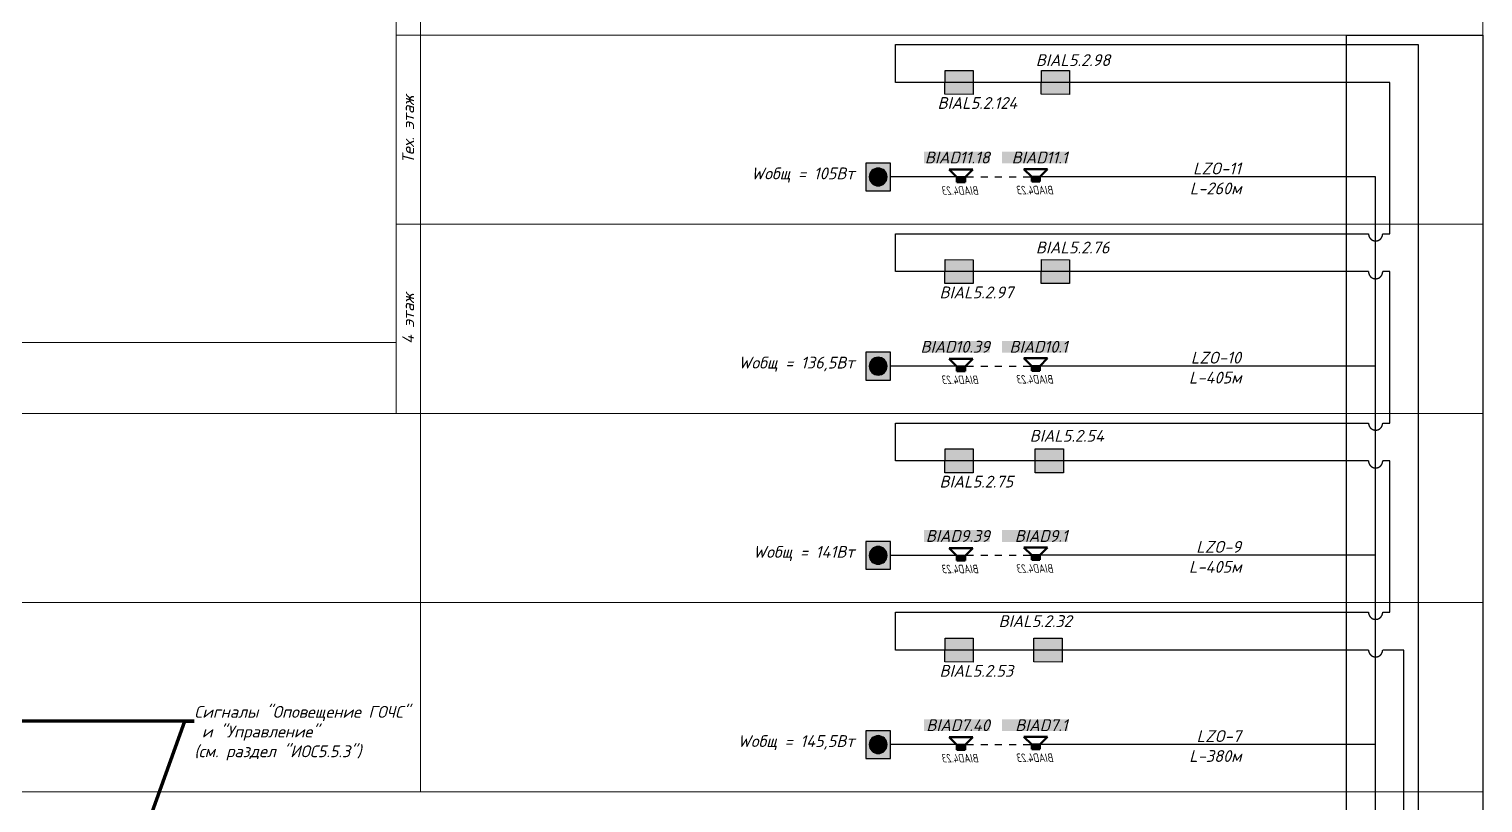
# Model space of a CAD drawing. Extents: x -152830 to 1281226, y -304852 to -2349.
# Drawn here: x 40761 to 71489, y -85872 to -69513 of the extents above; entities that cross this region are included whole.
import ezdxf
from ezdxf import colors
from ezdxf.entities.mleader import LeaderData, LeaderLine
from ezdxf.enums import TextEntityAlignment as Align
from ezdxf.math import Vec2, Vec3

# ---------------------------------------------------------------- set-up
doc = ezdxf.new("R2010")
doc.units = 0
doc.header["$LTSCALE"] = 100
doc.linetypes.add('ACAD_ISO02W100', pattern=[15, 12, -3])
doc.linetypes.add('CONTI', pattern=[0])
doc.layers.get('Defpoints').update_dxf_attribs({"color": 42})
for name, color, linetype, lineweight in [('00-Штамп', 7, 'Continuous', 0), ('_13_СОУЭ_линии', 5, 'Continuous', 70), ('_СОУЭ Оповещение_речевое', 7, 'Continuous', 30), ('cc_ПС', 6, 'пс  -V-V-V-V-V-V-V-', 30), ('RC-Линии_связи-Интерфейсные_EthernetPoE', 1, 'Continuous', 30), ('НО Оповещатели Речь', 5, 'Continuous', 50), ('СС_Схема', 7, 'Continuous', 30)]:
    doc.layers.add(name, color=color, linetype=linetype, lineweight=lineweight)
for name, color, linetype in [('_1', 7, 'Continuous'), ('_СОУЭ Оповещение_световое', 1, 'Continuous'), ('_СОУЭ_Аннотации', 7, 'Continuous')]:
    doc.layers.add(name, color=color, linetype=linetype)
doc.styles.add('ISOCPEUR', font='isocpeui.ttf', dxfattribs={"height": 250})
doc.styles.add('OlympDesign', font='isocpeui.ttf', dxfattribs={"height": 250})
doc.styles.get("Standard").update_dxf_attribs({"font": 'arial.ttf'})
doc.linetypes.add('Открыто в трубе', pattern='A,2,[1,BDG_GOST,S=1,R=0,X=0,Y=0],-4', length=6)
doc.linetypes.add('пс  -V-V-V-V-V-V-V-', pattern='A,20,-0.2,["V",Standard,S=3,R=0,X=1,Y=-1.5],-5', length=25.2)

# ---------------------------------------------------------------- blocks, each defined once
blk = doc.blocks.new('SFT-2300-М')
at = {"true_color": 0xffffff}
h = blk.add_hatch(color=7, dxfattribs=at)
h.dxf.hatch_style = 1
h.paths.add_polyline_path([(250, 292), (-274, 292), (-274, -295), (250, -295)])
at = {"layer": '_1', "lineweight": 30}
h = blk.add_hatch(color=5, dxfattribs=at)
h.dxf.hatch_style = 1
h.paths.add_polyline_path([(177, -2, 1), (-202, -2, 1)])
at = {"color": 5, "lineweight": 30}
blk.add_lwpolyline([(-274, 292), (250, 292), (250, -295), (-274, -295)], close=True, dxfattribs=at)
blk.add_circle((-12, -2), 189, dxfattribs=at)
blk = doc.blocks.new('*U104')
at = {"color": 5}
blk.add_wipeout([(-348, 366), (348, 366), (121, 140), (121, 0), (-121, 0), (-121, 140)], dxfattribs=at).dxf.layer = 'НО Оповещатели Речь'
at = {"layer": 'НО Оповещатели Речь'}
h = blk.add_hatch(color=5, dxfattribs=at)
h.dxf.hatch_style = 1
h.set_gradient(color1=(0, 0, 255), color2=(0, 0, 255), tint=1)
h.paths.add_polyline_path([(-121, 0), (121, 0), (121, 140), (-121, 140)])
at = {"layer": 'НО Оповещатели Речь', "color": 5}
for p, q in [((-121, 140), (-348, 366)), ((-348, 366), (348, 366)), ((121, 140), (-121, 140)), ((-121, 140), (-121, 0)), ((-121, 0), (121, 0)), ((121, 140), (348, 366)), ((121, 0), (121, 140))]:
    blk.add_line(p, q, dxfattribs=at)
at = {"layer": 'Defpoints', "lineweight": 50, "ltscale": 100, "style": 'OlympDesign', "width": 0.8}
blk.add_text('BIAD4.23', height=250, dxfattribs=at).set_placement((0, -250), align=Align.MIDDLE_CENTER)
blk = doc.blocks.new('*U260')
at = {"linetype": 'Continuous', "lineweight": 20, "true_color": 0xffffff}
h = blk.add_hatch(color=7, dxfattribs=at)
h.dxf.hatch_style = 1
h.paths.add_polyline_path([(196, -973), (201, 39), (-994, 43), (-998, -968)])
at = {"color": 1, "linetype": 'Continuous', "lineweight": 30}
blk.add_lwpolyline([(-994, 43), (201, 39), (196, -973), (-998, -968)], close=True, dxfattribs=at)
blk.add_lwpolyline([(-889, -440, 0, 244, 0), (-401, -442, 0, 0, 0), (125, -444, 0, 0, 0)], format="xyseb", dxfattribs=at)
at = {"style": 'OlympDesign'}
blk.add_attdef('НУМЕРАЦИЯ', (-2487, 508), '', height=500, dxfattribs=at)
at = {"color": 6, "lineweight": 20, "style": 'OlympDesign', "flags": 1}
for tag, p in [('ПОМЕЩЕНИЕ', (1643, -44)), ('ИД', (2549, -401))]:
    blk.add_attdef(tag, p, '', height=250, dxfattribs=at)
at = {"color": 2, "linetype": 'Continuous', "lineweight": 30, "style": 'OlympDesign', "width": 0.8, "flags": 1}
blk.add_attdef('ID', (2008, -419), '', height=250, rotation=359.76857, dxfattribs=at)
blk = doc.blocks.new('*U156')
at = {"linetype": 'Continuous', "lineweight": 20, "true_color": 0xffffff}
h = blk.add_hatch(color=7, dxfattribs=at)
h.dxf.hatch_style = 1
h.paths.add_polyline_path([(196, -973), (201, 39), (-994, 43), (-998, -968)])
at = {"color": 1, "linetype": 'Continuous', "lineweight": 30}
blk.add_lwpolyline([(-994, 43), (201, 39), (196, -973), (-998, -968)], close=True, dxfattribs=at)
blk.add_lwpolyline([(-889, -440, 0, 244, 0), (-401, -442, 0, 0, 0), (125, -444, 0, 0, 0)], format="xyseb", dxfattribs=at)
at = {"color": 6, "lineweight": 20, "style": 'OlympDesign', "flags": 1}
for tag, p in [('ПОМЕЩЕНИЕ', (1643, -44)), ('ИД', (2549, -401))]:
    blk.add_attdef(tag, p, '', height=250, dxfattribs=at)
at = {"color": 2, "linetype": 'Continuous', "lineweight": 30, "style": 'OlympDesign', "width": 0.8, "flags": 1}
blk.add_attdef('ID', (2008, -419), '', height=250, rotation=359.76857, dxfattribs=at)
at = {"style": 'OlympDesign'}
blk.add_attdef('НУМЕРАЦИЯ', (-1228, -1595), '', height=500, dxfattribs=at)
blk = doc.blocks.new('*U261')
at = {"linetype": 'Continuous', "lineweight": 20, "true_color": 0xffffff}
h = blk.add_hatch(color=7, dxfattribs=at)
h.dxf.hatch_style = 1
h.paths.add_polyline_path([(196, -973), (201, 39), (-994, 43), (-998, -968)])
at = {"color": 1, "linetype": 'Continuous', "lineweight": 30}
blk.add_lwpolyline([(-994, 43), (201, 39), (196, -973), (-998, -968)], close=True, dxfattribs=at)
blk.add_lwpolyline([(-889, -440, 0, 244, 0), (-401, -442, 0, 0, 0), (125, -444, 0, 0, 0)], format="xyseb", dxfattribs=at)
at = {"style": 'OlympDesign'}
blk.add_attdef('НУМЕРАЦИЯ', (-1228, 344), '', height=500, dxfattribs=at)
at = {"color": 6, "lineweight": 20, "style": 'OlympDesign', "flags": 1}
for tag, p in [('ПОМЕЩЕНИЕ', (1643, -44)), ('ИД', (2549, -401))]:
    blk.add_attdef(tag, p, '', height=250, dxfattribs=at)
at = {"color": 2, "linetype": 'Continuous', "lineweight": 30, "style": 'OlympDesign', "width": 0.8, "flags": 1}
blk.add_attdef('ID', (2008, -419), '', height=250, rotation=359.76857, dxfattribs=at)
blk = doc.blocks.new('*U262')
at = {"linetype": 'Continuous', "lineweight": 20, "true_color": 0xffffff}
h = blk.add_hatch(color=7, dxfattribs=at)
h.dxf.hatch_style = 1
h.paths.add_polyline_path([(196, -973), (201, 39), (-994, 43), (-998, -968)])
at = {"color": 1, "linetype": 'Continuous', "lineweight": 30}
blk.add_lwpolyline([(-994, 43), (201, 39), (196, -973), (-998, -968)], close=True, dxfattribs=at)
blk.add_lwpolyline([(-889, -440, 0, 244, 0), (-401, -442, 0, 0, 0), (125, -444, 0, 0, 0)], format="xyseb", dxfattribs=at)
at = {"style": 'OlympDesign'}
blk.add_attdef('НУМЕРАЦИЯ', (-1228, 303), '', height=500, dxfattribs=at)
at = {"color": 6, "lineweight": 20, "style": 'OlympDesign', "flags": 1}
for tag, p in [('ПОМЕЩЕНИЕ', (1643, -44)), ('ИД', (2549, -401))]:
    blk.add_attdef(tag, p, '', height=250, dxfattribs=at)
at = {"color": 2, "linetype": 'Continuous', "lineweight": 30, "style": 'OlympDesign', "width": 0.8, "flags": 1}
blk.add_attdef('ID', (2008, -419), '', height=250, rotation=359.76857, dxfattribs=at)
blk = doc.blocks.new('*U154')
at = {"linetype": 'Continuous', "lineweight": 20, "true_color": 0xffffff}
h = blk.add_hatch(color=7, dxfattribs=at)
h.dxf.hatch_style = 1
h.paths.add_polyline_path([(196, -973), (201, 39), (-994, 43), (-998, -968)])
at = {"color": 1, "linetype": 'Continuous', "lineweight": 30}
blk.add_lwpolyline([(-994, 43), (201, 39), (196, -973), (-998, -968)], close=True, dxfattribs=at)
blk.add_lwpolyline([(-889, -440, 0, 244, 0), (-401, -442, 0, 0, 0), (125, -444, 0, 0, 0)], format="xyseb", dxfattribs=at)
at = {"style": 'OlympDesign'}
blk.add_attdef('НУМЕРАЦИЯ', (-1228, 227), '', height=500, dxfattribs=at)
at = {"color": 6, "lineweight": 20, "style": 'OlympDesign', "flags": 1}
for tag, p in [('ПОМЕЩЕНИЕ', (1643, -44)), ('ИД', (2549, -401))]:
    blk.add_attdef(tag, p, '', height=250, dxfattribs=at)
at = {"color": 2, "linetype": 'Continuous', "lineweight": 30, "style": 'OlympDesign', "width": 0.8, "flags": 1}
blk.add_attdef('ID', (2008, -419), '', height=250, rotation=359.76857, dxfattribs=at)
blk = doc.blocks.new('*U173')
at = {"linetype": 'Continuous', "lineweight": 20, "true_color": 0xffffff}
h = blk.add_hatch(color=7, dxfattribs=at)
h.dxf.hatch_style = 1
h.paths.add_polyline_path([(196, -973), (201, 39), (-994, 43), (-998, -968)])
at = {"color": 1, "linetype": 'Continuous', "lineweight": 30}
blk.add_lwpolyline([(-994, 43), (201, 39), (196, -973), (-998, -968)], close=True, dxfattribs=at)
blk.add_lwpolyline([(-889, -440, 0, 244, 0), (-401, -442, 0, 0, 0), (125, -444, 0, 0, 0)], format="xyseb", dxfattribs=at)
at = {"color": 6, "lineweight": 20, "style": 'OlympDesign', "flags": 1}
for tag, p in [('ПОМЕЩЕНИЕ', (1643, -44)), ('ИД', (2549, -401))]:
    blk.add_attdef(tag, p, '', height=250, dxfattribs=at)
at = {"color": 2, "linetype": 'Continuous', "lineweight": 30, "style": 'OlympDesign', "width": 0.8, "flags": 1}
blk.add_attdef('ID', (2008, -419), '', height=250, rotation=359.76857, dxfattribs=at)
at = {"style": 'OlympDesign'}
blk.add_attdef('НУМЕРАЦИЯ', (-1312, -1586), '', height=500, dxfattribs=at)

msp = doc.modelspace()

# ---------------------------------------------------------------- linework, layer by layer
at = {"color": 5, "lineweight": 30}
for points in [[(61323.846098, -72643.232684), (61173.846098, -72643.232684)], [(61323.846098, -76643.232684), (61173.846098, -76643.232684)], [(61323.846098, -80643.232684), (61173.846098, -80643.232684)], [(61323.846098, -84643.232684), (61173.846098, -84643.232684)]]:
    msp.add_lwpolyline(points, dxfattribs=at)
at = {"layer": 'cc_ПС', "color": 1, "linetype": 'ACAD_ISO02W100', "lineweight": 30, "ltscale": 30}
msp.add_lwpolyline([(69820.556594, -100641.175934), (69820.556594, -82641.175934), (69370.469691, -82641.175934, -0.9665251645), (69070.643497, -82641.175934), (59075.943412, -82641.175934), (59075.943412, -81841.175934), (69070.556594, -81841.175934, 1), (69370.556594, -81841.175934), (69520.556594, -81841.175934), (69520.556594, -78641.175934), (69370.556594, -78641.175934, -1), (69070.556594, -78641.175934), (59075.943412, -78641.175934), (59075.943412, -77841.175934), (69070.556594, -77841.175934, 1), (69370.556594, -77841.175934), (69520.556594, -77841.175934), (69520.556594, -74641.175934), (69370.556594, -74641.175934, -1), (69070.556594, -74641.175934), (59075.943412, -74641.175934), (59075.943412, -73841.175934), (69070.556594, -73841.175934, 1), (69370.556594, -73841.175934), (69520.556594, -73841.175934), (69520.556594, -70641.175934), (59075.943412, -70641.175934), (59075.943412, -69841.175934), (70120.556594, -69841.175934), (70120.556594, -88119.058225)], format="xyb", dxfattribs=at)
at = {"layer": 'RC-Линии_связи-Интерфейсные_EthernetPoE', "color": 7, "lineweight": 0, "ltscale": 100}
for points in [[(48517.316971, -68138.76439), (71488.753797, -68138.76439), (71488.753797, -69638.76439), (48517.316971, -69638.76439)], [(49031.738749, -68138.76439), (49031.738749, -69638.76439), (48517.316971, -69638.76439), (48517.316971, -68138.76439)], [(49031.738749, -69638.76439), (49031.738749, -73638.76439), (48517.316971, -73638.76439), (48517.316971, -69638.76439)], [(49031.738749, -73638.76439), (49031.738749, -77638.76439), (48517.316971, -77638.76439), (48517.316971, -73638.76439)], [(49031.738749, -77638.76439), (71488.753797, -77638.76439), (71488.753797, -81638.76439), (49031.738749, -81638.76439)], [(49031.738749, -81638.76439), (71488.753797, -81638.76439), (71488.753797, -85638.76439), (49031.738749, -85638.76439)]]:
    msp.add_lwpolyline(points, close=True, dxfattribs=at)
for points in [[(23918.70154, -76138.76439), (48517.316971, -76138.76439), (48517.316971, -77638.76439), (23918.70154, -77638.76439)], [(23918.70154, -77638.76439), (49031.738749, -77638.76439), (49031.738749, -81638.76439), (23918.70154, -81638.76439)], [(23918.70154, -81638.76439), (49031.738749, -81638.76439), (49031.738749, -85638.76439), (23918.70154, -85638.76439)], [(23918.70154, -85638.76439), (71488.753797, -85638.76439), (71488.753797, -95638.76439), (23918.70154, -95638.76439)]]:
    msp.add_lwpolyline(points, dxfattribs=at)
at = {"layer": 'СС_Схема'}
msp.add_lwpolyline([(71488.753797, -69638.76439), (71488.753797, -102138.76439), (68605.993341, -102138.76439), (68605.993341, -69638.76439)], close=True, dxfattribs=at)

# ---------------------------------------------------------------- block references
at = {"xscale": -1}
for p in [(58694.91211, -72637.159976), (58694.91211, -76637.159976), (58694.91211, -80637.159976), (58694.91211, -84637.159976)]:
    msp.add_blockref('SFT-2300-М', p, dxfattribs=at)
at = {"layer": '_СОУЭ Оповещение_световое', "color": 4}
ref = msp.add_blockref('*U154', (62653.056105, -70407.572389), dxfattribs=dict(at, xscale=0.5, yscale=0.5, zscale=0.5))
ref.add_attrib('НУМЕРАЦИЯ', 'BIAL5.2.98', (62038.886494, -70294.181699), dxfattribs={"layer": '00-Штамп', "color": 7, "height": 250, "style": 'OlympDesign'})
ref = msp.add_blockref('*U173', (60616.920494, -70407.572389), dxfattribs=dict(at, xscale=0.5, yscale=0.5, zscale=0.5))
ref.add_attrib('НУМЕРАЦИЯ', 'BIAL5.2.124', (59960.895919, -71200.462699), dxfattribs={"layer": '00-Штамп', "color": 7, "height": 250, "style": 'OlympDesign'})
ref = msp.add_blockref('*U262', (62653.056105, -74407.572389), dxfattribs=dict(at, xscale=0.5, yscale=0.5, zscale=0.5))
ref.add_attrib('НУМЕРАЦИЯ', 'BIAL5.2.76', (62038.886494, -74256.041064), dxfattribs={"layer": '00-Штамп', "color": 7, "height": 250, "style": 'OlympDesign'})
ref = msp.add_blockref('*U156', (60616.920494, -74407.572389), dxfattribs=dict(at, xscale=0.5, yscale=0.5, zscale=0.5))
ref.add_attrib('НУМЕРАЦИЯ', 'BIAL5.2.97', (60002.750884, -75204.858479), dxfattribs={"layer": '00-Штамп', "color": 7, "height": 250, "style": 'OlympDesign'})
ref = msp.add_blockref('*U261', (62523.983672, -78407.572389), dxfattribs=dict(at, xscale=0.5, yscale=0.5, zscale=0.5))
ref.add_attrib('НУМЕРАЦИЯ', 'BIAL5.2.54', (61909.814061, -78235.622664), dxfattribs={"layer": '00-Штамп', "color": 7, "height": 250, "style": 'OlympDesign'})
ref = msp.add_blockref('*U156', (60616.920494, -78407.572389), dxfattribs=dict(at, xscale=0.5, yscale=0.5, zscale=0.5))
ref.add_attrib('НУМЕРАЦИЯ', 'BIAL5.2.75', (60002.750884, -79204.858479), dxfattribs={"layer": '00-Штамп', "color": 7, "height": 250, "style": 'OlympDesign'})
ref = msp.add_blockref('*U260', (62496.231359, -82407.572389), dxfattribs=dict(at, xscale=0.5, yscale=0.5, zscale=0.5))
ref.add_attrib('НУМЕРАЦИЯ', 'BIAL5.2.32', (61252.587146, -82153.348112), dxfattribs={"layer": '00-Штамп', "color": 7, "height": 250, "style": 'OlympDesign'})
ref = msp.add_blockref('*U156', (60616.920494, -82407.572389), dxfattribs=dict(at, xscale=0.5, yscale=0.5, zscale=0.5))
ref.add_attrib('НУМЕРАЦИЯ', 'BIAL5.2.53', (60002.750884, -83204.858479), dxfattribs={"layer": '00-Штамп', "color": 7, "height": 250, "style": 'OlympDesign'})

# ---------------------------------------------------------------- texts
at = {"color": 7, "linetype": 'Открыто в трубе', "lineweight": 60, "ltscale": 100, "char_height": 250, "attachment_point": 3, "style": 'OlympDesign'}
for s, insert, width in [('Wобщ = 105Вт', (58206.463595, -72439.308592), 2626.18028419), ('Wобщ = 136,5Вт', (58206.463595, -76439.308592), 2840.89958741), ('Wобщ = 141Вт', (58206.463595, -80439.308592), 2626.18028419), ('Wобщ = 145,5Вт', (58206.463595, -84439.308592), 2849.79900668)]:
    msp.add_mtext(s, dxfattribs=dict(at, insert=insert, width=width))
at = {"layer": '_1', "color": 7, "linetype": 'CONTI', "lineweight": 60, "ltscale": 100, "char_height": 250, "attachment_point": 3, "style": 'OlympDesign'}
for s, insert, width in [('LZO-11', (66375.725743, -72334.593138), 994.71691678), ('L-260м', (66387.801743, -72756.077138), 1625.722191), ('LZO-10', (66375.725743, -76334.593138), 994.71691678), ('L-405м', (66387.801743, -76756.077138), 1625.722191), ('LZO-9', (66375.725743, -80334.593138), 994.71691678), ('L-405м', (66387.801743, -80756.077138), 1625.722191), ('LZO-7', (66375.725743, -84334.593138), 994.71691678), ('L-380м', (66387.801743, -84756.077138), 1625.722191)]:
    msp.add_mtext(s, dxfattribs=dict(at, insert=insert, width=width))
at = {"layer": 'СС_Схема', "ltscale": 100, "char_height": 250, "attachment_point": 5, "rotation": 90, "style": 'ISOCPEUR'}
for s, width, insert in [('\\pxt34;Тех. этаж', 1956.69334944, (48774.52786, -71638.76439)), ('\\pxt34;4 этаж', 1411.4712633, (48774.52786, -75638.76439))]:
    msp.add_mtext_dynamic_manual_height_columns(s, width=width, gutter_width=6.25, heights=[0], dxfattribs=dict(at, insert=insert))

# ---------------------------------------------------------------- leaders
at = {"layer": '_13_СОУЭ_линии', "color": 18, "linetype": 'CONTI', "lineweight": 18, "ltscale": 100, "true_color": 0x000000}
ml = msp.add_multileader_mtext('Standard', dxfattribs=at)
ml.set_content('Сигналы "Оповещение ГОЧС"\\P и "Управление"\\P(см. раздел "ИОС5.5.3")', color=(0, 0, 0), style='OlympDesign')
ml.set_leader_properties(color=256, linetype='ByLayer', lineweight=-1)
ml.build(insert=Vec2(0, 0))
ml.multileader.update_dxf_attribs({"text_left_attachment_type": 6, "text_right_attachment_type": 6, "dogleg_length": 2, "arrow_head_size": 200, "scale": 100})
ctx = ml.context
ctx.base_point, ctx.scale, ctx.char_height, ctx.arrow_head_size, ctx.landing_gap_size, ctx.plane_origin = Vec3(44252.834195, -84147.318235), 100, 250, 200, 0, Vec3(51221.125099, -80976.26593)
ctx.left_attachment, ctx.right_attachment = 6, 6
notes = []
notes.append((ctx, [(1, (1, 1, 0), (44052.834195, -84147.318235), (1, 0), 200, [(1, [(43197.262565, -86528.146963)], 0, [])])]))
ctx.mtext.insert, ctx.mtext.flow_direction = Vec3(44252.834195, -83822.318235), 5
for ctx, leaders in notes:
    for number, flags, end, landing, length, lines in leaders:
        leader = LeaderData()
        leader.index, (leader.has_last_leader_line, leader.has_dogleg_vector, leader.attachment_direction) = number, flags
        leader.last_leader_point, leader.dogleg_vector, leader.dogleg_length = Vec3(end), Vec3(landing), length
        for number, points, colour, breaks in lines:
            line = LeaderLine()
            line.index, line.vertices, line.color, line.breaks = number, Vec3.list(points), colors.encode_raw_color(colour), breaks
            leader.lines.append(line)
        ctx.leaders.append(leader)

# ---------------------------------------------------------------- next in the draw order: block references
at = {"layer": '_СОУЭ Оповещение_речевое', "color": 4, "lineweight": 50, "xscale": -0.71930163509888, "yscale": 0.71930163509888, "zscale": 0.71930163509888}
for p in [(60456.702815, -72746.737584), (62038.65659, -72736.454157), (60456.702815, -76746.737584), (62038.65659, -76736.454157), (60456.702815, -80746.737584), (62038.65659, -80736.454157), (60456.702815, -84746.737584), (62038.65659, -84736.454157)]:
    msp.add_blockref('*U104', p, dxfattribs=at)

# ---------------------------------------------------------------- next in the draw order: linework, layer by layer
at = {"color": 5, "lineweight": 30}
for points in [[(60543.637426, -72638.76439), (58969.313001, -72638.76439)], [(60723.846098, -72643.232684), (60573.846098, -72643.232684)], [(61023.846098, -72643.232684), (60873.846098, -72643.232684)], [(61623.846098, -72643.232684), (61473.846098, -72643.232684)], [(61923.846098, -72643.232684), (61773.846098, -72643.232684)], [(69220.556594, -76636.070715), (69220.556594, -72636.070715), (62123.423762, -72636.070715)], [(60543.637426, -76638.76439), (58969.313001, -76638.76439)], [(60723.846098, -76643.232684), (60573.846098, -76643.232684)], [(61023.846098, -76643.232684), (60873.846098, -76643.232684)], [(61623.846098, -76643.232684), (61473.846098, -76643.232684)], [(61923.846098, -76643.232684), (61773.846098, -76643.232684)], [(69220.556594, -80636.070715), (69220.556594, -76636.070715), (62123.423762, -76636.070715)], [(60543.637426, -80638.76439), (58969.313001, -80638.76439)], [(60723.846098, -80643.232684), (60573.846098, -80643.232684)], [(61023.846098, -80643.232684), (60873.846098, -80643.232684)], [(61623.846098, -80643.232684), (61473.846098, -80643.232684)], [(61923.846098, -80643.232684), (61773.846098, -80643.232684)], [(69220.556594, -84636.070715), (69220.556594, -80636.070715), (62123.423762, -80636.070715)], [(60543.637426, -84638.76439), (58969.313001, -84638.76439)], [(60723.846098, -84643.232684), (60573.846098, -84643.232684)], [(61023.846098, -84643.232684), (60873.846098, -84643.232684)], [(61623.846098, -84643.232684), (61473.846098, -84643.232684)], [(61923.846098, -84643.232684), (61773.846098, -84643.232684)], [(69220.556594, -91937.464828), (69220.556594, -84636.070715), (62123.423762, -84636.070715)]]:
    msp.add_lwpolyline(points, dxfattribs=at)
at = {"layer": 'RC-Линии_связи-Интерфейсные_EthernetPoE', "color": 7, "lineweight": 0, "ltscale": 100}
for points in [[(49031.738749, -69638.76439), (71488.753797, -69638.76439), (71488.753797, -73638.76439), (49031.738749, -73638.76439)], [(49031.738749, -73638.76439), (71488.753797, -73638.76439), (71488.753797, -77638.76439), (49031.738749, -77638.76439)]]:
    msp.add_lwpolyline(points, close=True, dxfattribs=at)

# ---------------------------------------------------------------- next in the draw order: texts
at = {"layer": '_СОУЭ_Аннотации', "char_height": 250, "width": 1387.88369714, "attachment_point": 3, "style": 'OlympDesign', "bg_fill": 1, "box_fill_scale": 1, "bg_fill_color": 7, "bg_fill_true_color": 16777215, "bg_fill_transparency": 0}
for s, insert in [('BIAD11.18', (61066.416443, -72104.030342, 0)), ('BIAD11.1', (62711.797545, -72104.190694, 0)), ('BIAD10.39', (61066.416443, -76104.030342, 0)), ('BIAD10.1', (62711.797545, -76104.190694, 0)), ('BIAD9.39', (61066.416443, -80104.030342, 0)), ('BIAD9.1', (62711.797545, -80104.190694, 0)), ('BIAD7.40', (61066.416443, -84104.030342, 0)), ('BIAD7.1', (62711.797545, -84104.190694, 0))]:
    msp.add_mtext(s, dxfattribs=dict(at, insert=insert))

doc.saveas('drawing.dxf')
